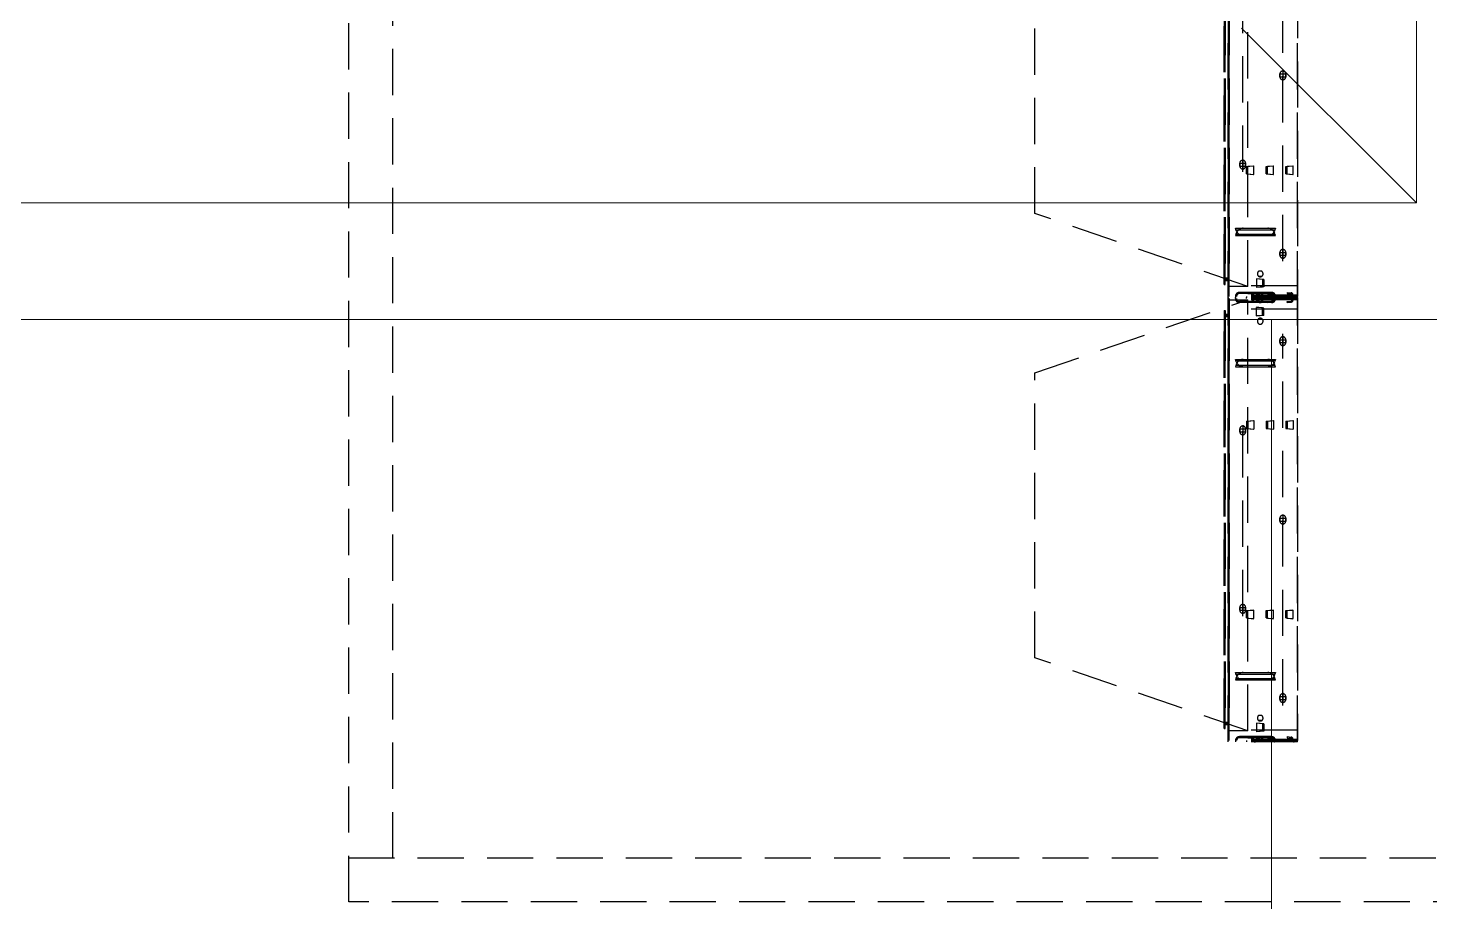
# Model space of a CAD drawing. Extents: x -32000 to 416743, y -254124 to 144214.
# Drawn here: x 249085 to 251008, y 59200 to 60400 of the extents above; entities that cross this region are included whole.
import ezdxf

# ---------------------------------------------------------------- set-up
doc = ezdxf.new("R2010")
doc.units = 0
doc.header["$LTSCALE"] = 10
for name, pattern in [('H12PL4$0$JJP_三點線', [0.9, 0.3, -0.15, 0, -0.15, 0, -0.15, 0, -0.15]), ('XFM1Q40$0$HIDDEN', [9.525, 6.35, -3.175]), ('XFM7P40ICA$0$H12PL4$0$JJP_三點線', [0.9, 0.3, -0.15, 0, -0.15, 0, -0.15, 0, -0.15])]:
    doc.linetypes.add(name, pattern=pattern)
for name, color, linetype in [('H12PL4$0$S-GRID', 252, 'Continuous'), ('XFM1Q40$0$TYPE14X10', 7, 'Continuous'), ('XFM7P40ICA$0$H12PL4$0$L40_19_HOJO', 252, 'Continuous'), ('XFM7P40ICA$0$H12PL4$0$L40_19_MEJI', 252, 'Continuous'), ('XFM7P40ICA$0$H12PL4$0$L40_19_SUGATA3', 252, 'Continuous'), ('XFM7P40ICA$0$H12PL4$0$L40_19_設備基礎', 252, 'Continuous'), ('XFM7P40ICA$0$H12PL4$0$S-GRID', 252, 'Continuous')]:
    doc.layers.add(name, color=color, linetype=linetype)

# ---------------------------------------------------------------- blocks, each defined once
blk = doc.blocks.new('H12PL4')
at = {"layer": 'H12PL4$0$S-GRID', "linetype": 'H12PL4$0$JJP_三點線', "lineweight": 0}
blk.add_line((-29000, 60000), (289600, 60000), dxfattribs=at)
blk = doc.blocks.new('XFM1Q40')
at = {"layer": 'XFM1Q40$0$TYPE14X10', "color": 252, "linetype": 'XFM1Q40$0$HIDDEN'}
for p, q in [((249525, 59200), (249525, 63300)), ((249585, 59260), (249585, 63240)), ((250731.5, 60030), (250731.5, 60638.5)), ((250826.5, 60640), (250826.5, 60031.5)), ((250826.5, 60030), (250826.5, 60638.5)), ((250733, 60045), (250733, 60637)), ((250758.4, 60045), (250758.4, 60637)), ((250726, 60616.5), (250726, 60056.5)), ((250726, 60053.5), (250726, 60613.5)), ((250727.5, 60616.5), (250727.5, 60056.5)), ((250727.5, 60053.5), (250727.5, 60613.5)), ((250731.5, 60616.5), (250731.5, 60056.5)), ((250733, 60616.5), (250733, 60056.5)), ((250733, 60053.5), (250733, 60613.5)), ((250806.5, 60080), (250806.5, 60590)), ((250466.4, 60145.3), (250466.4, 60536.7)), ((250751.5, 60202.5), (250751.5, 60467.5)), ((250802, 60337), (250811, 60337)), ((250802, 60337), (250811, 60337)), ((250802, 60333), (250811, 60333)), ((250802, 60333), (250811, 60333)), ((250802.5, 60333), (250802.5, 60337)), ((250802.5, 60337), (250802.5, 60333)), ((250806.5, 60342), (250806.5, 60328)), ((250810.5, 60333), (250810.5, 60337)), ((250810.5, 60337), (250810.5, 60333)), ((250751.5, 60219.5), (250751.5, 60205.5)), ((250747, 60214.5), (250756, 60214.5)), ((250747, 60214.5), (250756, 60214.5)), ((250747, 60210.5), (250756, 60210.5)), ((250747, 60210.5), (250756, 60210.5)), ((250747.5, 60210.5), (250747.5, 60214.5)), ((250747.5, 60214.5), (250747.5, 60210.5)), ((250755.5, 60210.5), (250755.5, 60214.5)), ((250755.5, 60214.5), (250755.5, 60210.5)), ((250756.5, 60210), (250766.4, 60211)), ((250756.5, 60200), (250756.5, 60210)), ((250756.5, 60200), (250766.4, 60199)), ((250758.5, 60210.1), (250766.5, 60210.9)), ((250758.5, 60199.9), (250758.5, 60210.1)), ((250758.5, 60199.9), (250766.5, 60199.1)), ((250766.5, 60199.1), (250766.5, 60210.9)), ((250783.5, 60210), (250793.4, 60211)), ((250783.5, 60200), (250783.5, 60210)), ((250783.5, 60200), (250793.4, 60199)), ((250785.5, 60210.1), (250793.5, 60210.9)), ((250785.5, 60199.9), (250785.5, 60210.1)), ((250785.5, 60199.9), (250793.5, 60199.1)), ((250793.5, 60199.1), (250793.5, 60210.9)), ((250810.5, 60210), (250820.4, 60211)), ((250810.5, 60200), (250810.5, 60210)), ((250810.5, 60200), (250820.4, 60199)), ((250812.5, 60210.1), (250820.5, 60210.9)), ((250812.5, 60199.9), (250812.5, 60210.1)), ((250812.5, 60199.9), (250820.5, 60199.1)), ((250820.5, 60199.1), (250820.5, 60210.9)), ((250758.4, 60045), (250466.4, 60145.3)), ((250741.5, 60125), (250796.5, 60125)), ((250742.7, 60121.7), (250741.5, 60125)), ((250742.2, 60123), (250795.8, 60123)), ((250752.1, 60125), (250785.9, 60125)), ((250796.5, 60125), (250795.3, 60121.7)), ((250742.7, 60118.3), (250741.5, 60115)), ((250741.5, 60115), (250796.5, 60115)), ((250742.2, 60117), (250795.8, 60117)), ((250752.1, 60115), (250785.9, 60115)), ((250796.5, 60115), (250795.3, 60118.3)), ((250802, 60092), (250811, 60092)), ((250802, 60092), (250811, 60092)), ((250802, 60088), (250811, 60088)), ((250802, 60088), (250811, 60088)), ((250802.5, 60088), (250802.5, 60092)), ((250802.5, 60092), (250802.5, 60088)), ((250806.5, 60097), (250806.5, 60083)), ((250810.5, 60088), (250810.5, 60092)), ((250810.5, 60092), (250810.5, 60088)), ((250774, 60066.5), (250777, 60066.5)), ((250733, 60056.5), (250726, 60056.5)), ((250726, 60048), (250726, 60055)), ((250733, 60055), (250726, 60055)), ((250726, 60053.5), (250731.5, 60053.5)), ((250726, 60048), (250727.5, 60048)), ((250727.5, 60048), (250727.5, 60053.5)), ((250731.5, 60053.5), (250727.5, 60053.5)), ((250731.5, 60056.5), (250731.5, 60031.5)), ((250731.5, 60030), (250731.5, 60053.5)), ((250731.5, 60053.5), (250733, 60053.5)), ((250733, 60046), (250731.5, 60046)), ((250733, 60031.5), (250733, 60055)), ((250826.5, 60046), (250733, 60046)), ((250758.4, 60045), (250733, 60045)), ((250780.5, 60054.5), (250770.5, 60055.5)), ((250778.5, 60054.6), (250770.5, 60055.4)), ((250770.5, 60055.4), (250770.5, 60043.6)), ((250780.5, 60044.5), (250770.5, 60043.5)), ((250778.5, 60044.4), (250770.5, 60043.6)), ((250772.9, 60059.5), (250778.1, 60059.5)), ((250778.5, 60054.6), (250778.5, 60044.4)), ((250780.5, 60054.5), (250780.5, 60044.5)), ((250826.5, 60030), (250826.5, 60046)), ((250466.4, 59926.7), (250758.4, 60027)), ((250826.5, 60033), (250731.5, 60033)), ((250826.5, 60031.5), (250731.5, 60031.5)), ((250826.5, 60030), (250731.5, 60030)), ((250826.5, 60030), (250731.5, 60030)), ((250826.5, 60030), (250731.5, 60030)), ((250826.5, 60030), (250731.5, 60030)), ((250731.5, 60030), (250731.5, 60006.5)), ((250731.5, 60006.5), (250731.5, 60030)), ((250731.5, 59420), (250731.5, 60028.5)), ((250826.5, 60028.5), (250731.5, 60028.5)), ((250826.5, 60027), (250731.5, 60027)), ((250826.5, 60031.5), (250733, 60031.5)), ((250826.5, 60028.5), (250733, 60028.5)), ((250733, 60028.5), (250733, 60005)), ((250733, 59435), (250733, 60027)), ((250733, 60027), (250758.4, 60027)), ((250741.5, 60031.5), (250741.5, 60030)), ((250741.5, 60028.5), (250741.5, 60030)), ((250791, 60037), (250747, 60037)), ((250791, 60035.5), (250747, 60035.5)), ((250791, 60024.5), (250747, 60024.5)), ((250791, 60023), (250747, 60023)), ((250756.5, 60031.5), (250756.5, 60030)), ((250756.5, 60028.5), (250756.5, 60030)), ((250758.5, 60037), (250758.3, 60035.5)), ((250758.3, 60035.5), (250763.6, 60035)), ((250758.3, 60024.5), (250763.6, 60025)), ((250758.5, 60023), (250758.3, 60024.5)), ((250758.4, 59435), (250758.4, 60027)), ((250758.5, 60037), (250763.8, 60036.5)), ((250758.5, 60023), (250763.8, 60023.5)), ((250765, 60033), (250765, 60033.5)), ((250765, 60027), (250765, 60026.5)), ((250766.5, 60033), (250766.5, 60033.5)), ((250766.5, 60027), (250766.5, 60026.5)), ((250772, 60033.5), (250772, 60030)), ((250772, 60026.5), (250772, 60030)), ((250778.5, 60037), (250773.2, 60036.5)), ((250778.5, 60023), (250773.2, 60023.5)), ((250778.7, 60035.5), (250773.4, 60035)), ((250778.7, 60024.5), (250773.4, 60025)), ((250773.5, 60033.5), (250773.5, 60031.5)), ((250773.5, 60026.5), (250773.5, 60028.5)), ((250777.5, 60033.5), (250777.5, 60031.5)), ((250777.5, 60026.5), (250777.5, 60028.5)), ((250778.5, 60037), (250778.7, 60035.5)), ((250778.5, 60023), (250778.7, 60024.5)), ((250779, 60033.5), (250779, 60030)), ((250779, 60026.5), (250779, 60030)), ((250780.5, 60031.5), (250780.5, 60030)), ((250780.5, 60028.5), (250780.5, 60030)), ((250783.5, 60031.5), (250783.5, 60030)), ((250783.5, 60028.5), (250783.5, 60030)), ((250785.5, 60037), (250785.3, 60035.5)), ((250785.3, 60035.5), (250790.6, 60035)), ((250785.3, 60024.5), (250790.6, 60025)), ((250785.5, 60023), (250785.3, 60024.5)), ((250785.5, 60037), (250790.8, 60036.5)), ((250785.5, 60023), (250790.8, 60023.5)), ((250792, 60033), (250792, 60033.5)), ((250792, 60027), (250792, 60026.5)), ((250793.5, 60033), (250793.5, 60033.5)), ((250793.5, 60027), (250793.5, 60026.5)), ((250796.5, 60031.5), (250796.5, 60030)), ((250796.5, 60028.5), (250796.5, 60030)), ((250810.5, 60031.5), (250810.5, 60030)), ((250810.5, 60028.5), (250810.5, 60030)), ((250812.5, 60037), (250812.3, 60035.5)), ((250812.3, 60035.5), (250817.6, 60035)), ((250812.3, 60024.5), (250817.6, 60025)), ((250812.5, 60023), (250812.3, 60024.5)), ((250812.5, 60037), (250817.8, 60036.5)), ((250812.5, 60023), (250817.8, 60023.5)), ((250819, 60033), (250819, 60033.5)), ((250819, 60027), (250819, 60026.5)), ((250820.5, 60033), (250820.5, 60033.5)), ((250820.5, 60027), (250820.5, 60026.5)), ((250826.5, 60030), (250826.5, 59421.5)), ((250826.5, 60030), (250826.5, 60014)), ((250826.5, 59420), (250826.5, 60028.5)), ((250726, 60012), (250726, 60005)), ((250726, 60012), (250727.5, 60012)), ((250726, 60006.5), (250726, 59446.5)), ((250726, 60006.5), (250733, 60006.5)), ((250733, 60005), (250726, 60005)), ((250727.5, 60012), (250727.5, 60006.5)), ((250727.5, 60006.5), (250727.5, 59446.5)), ((250731.5, 60006.5), (250727.5, 60006.5)), ((250733, 60014), (250731.5, 60014)), ((250731.5, 60006.5), (250731.5, 59446.5)), ((250826.5, 60014), (250733, 60014)), ((250733, 60006.5), (250733, 59446.5)), ((250780.5, 60015.5), (250770.5, 60016.5)), ((250778.5, 60015.6), (250770.5, 60016.4)), ((250770.5, 60004.6), (250770.5, 60016.4)), ((250780.5, 60005.5), (250770.5, 60004.5)), ((250778.5, 60005.4), (250770.5, 60004.6)), ((250778.5, 60005.4), (250778.5, 60015.6)), ((250780.5, 60005.5), (250780.5, 60015.5)), ((250726, 59443.5), (250726, 60003.5)), ((250731.5, 60003.5), (250726, 60003.5)), ((250727.5, 59443.5), (250727.5, 60003.5)), ((250733, 60003.5), (250731.5, 60003.5)), ((250733, 59443.5), (250733, 60003.5)), ((250772.9, 60000.5), (250778.1, 60000.5)), ((250774, 59993.5), (250777, 59993.5)), ((250802, 59972), (250811, 59972)), ((250802, 59972), (250811, 59972)), ((250802, 59968), (250811, 59968)), ((250802, 59968), (250811, 59968)), ((250802.5, 59968), (250802.5, 59972)), ((250802.5, 59972), (250802.5, 59968)), ((250806.5, 59470), (250806.5, 59980)), ((250806.5, 59977), (250806.5, 59963)), ((250810.5, 59968), (250810.5, 59972)), ((250810.5, 59972), (250810.5, 59968)), ((250466.4, 59535.3), (250466.4, 59926.7)), ((250741.5, 59945), (250796.5, 59945)), ((250742.7, 59941.7), (250741.5, 59945)), ((250742.7, 59938.3), (250741.5, 59935)), ((250741.5, 59935), (250796.5, 59935)), ((250742.2, 59943), (250795.8, 59943)), ((250742.2, 59937), (250795.8, 59937)), ((250752.1, 59945), (250785.9, 59945)), ((250752.1, 59935), (250785.9, 59935)), ((250796.5, 59945), (250795.3, 59941.7)), ((250796.5, 59935), (250795.3, 59938.3)), ((250751.5, 59592.5), (250751.5, 59857.5)), ((250751.5, 59854.5), (250751.5, 59840.5)), ((250756.5, 59860), (250766.4, 59861)), ((250756.5, 59860), (250756.5, 59850)), ((250756.5, 59850), (250766.4, 59849)), ((250758.5, 59860.1), (250766.5, 59860.9)), ((250758.5, 59860.1), (250758.5, 59849.9)), ((250758.5, 59849.9), (250766.5, 59849.1)), ((250766.5, 59860.9), (250766.5, 59849.1)), ((250783.5, 59860), (250793.4, 59861)), ((250783.5, 59860), (250783.5, 59850)), ((250783.5, 59850), (250793.4, 59849)), ((250785.5, 59860.1), (250793.5, 59860.9)), ((250785.5, 59860.1), (250785.5, 59849.9)), ((250785.5, 59849.9), (250793.5, 59849.1)), ((250793.5, 59860.9), (250793.5, 59849.1)), ((250810.5, 59860), (250820.4, 59861)), ((250810.5, 59860), (250810.5, 59850)), ((250810.5, 59850), (250820.4, 59849)), ((250812.5, 59860.1), (250820.5, 59860.9)), ((250812.5, 59860.1), (250812.5, 59849.9)), ((250812.5, 59849.9), (250820.5, 59849.1)), ((250820.5, 59860.9), (250820.5, 59849.1)), ((250747, 59849.5), (250756, 59849.5)), ((250747, 59849.5), (250756, 59849.5)), ((250747, 59845.5), (250756, 59845.5)), ((250747, 59845.5), (250756, 59845.5)), ((250747.5, 59845.5), (250747.5, 59849.5)), ((250747.5, 59849.5), (250747.5, 59845.5)), ((250755.5, 59845.5), (250755.5, 59849.5)), ((250755.5, 59849.5), (250755.5, 59845.5)), ((250802, 59727), (250811, 59727)), ((250802, 59727), (250811, 59727)), ((250802, 59723), (250811, 59723)), ((250802, 59723), (250811, 59723)), ((250802.5, 59723), (250802.5, 59727)), ((250802.5, 59727), (250802.5, 59723)), ((250806.5, 59732), (250806.5, 59718)), ((250810.5, 59723), (250810.5, 59727)), ((250810.5, 59727), (250810.5, 59723)), ((250747, 59604.5), (250756, 59604.5)), ((250747, 59604.5), (250756, 59604.5)), ((250747, 59600.5), (250756, 59600.5)), ((250747, 59600.5), (250756, 59600.5)), ((250747.5, 59600.5), (250747.5, 59604.5)), ((250747.5, 59604.5), (250747.5, 59600.5)), ((250751.5, 59609.5), (250751.5, 59595.5)), ((250755.5, 59600.5), (250755.5, 59604.5)), ((250755.5, 59604.5), (250755.5, 59600.5)), ((250756.5, 59600), (250766.4, 59601)), ((250756.5, 59590), (250756.5, 59600)), ((250758.5, 59600.1), (250766.5, 59600.9)), ((250758.5, 59589.9), (250758.5, 59600.1)), ((250766.5, 59589.1), (250766.5, 59600.9)), ((250783.5, 59600), (250793.4, 59601)), ((250783.5, 59590), (250783.5, 59600)), ((250785.5, 59600.1), (250793.5, 59600.9)), ((250785.5, 59589.9), (250785.5, 59600.1)), ((250793.5, 59589.1), (250793.5, 59600.9)), ((250810.5, 59600), (250820.4, 59601)), ((250810.5, 59590), (250810.5, 59600)), ((250812.5, 59600.1), (250820.5, 59600.9)), ((250812.5, 59589.9), (250812.5, 59600.1)), ((250820.5, 59589.1), (250820.5, 59600.9)), ((250756.5, 59590), (250766.4, 59589)), ((250758.5, 59589.9), (250766.5, 59589.1)), ((250783.5, 59590), (250793.4, 59589)), ((250785.5, 59589.9), (250793.5, 59589.1)), ((250810.5, 59590), (250820.4, 59589)), ((250812.5, 59589.9), (250820.5, 59589.1)), ((250758.4, 59435), (250466.4, 59535.3)), ((250741.5, 59515), (250796.5, 59515)), ((250742.7, 59511.7), (250741.5, 59515)), ((250742.7, 59508.3), (250741.5, 59505)), ((250741.5, 59505), (250796.5, 59505)), ((250742.2, 59513), (250795.8, 59513)), ((250742.2, 59507), (250795.8, 59507)), ((250752.1, 59515), (250785.9, 59515)), ((250752.1, 59505), (250785.9, 59505)), ((250796.5, 59515), (250795.3, 59511.7)), ((250796.5, 59505), (250795.3, 59508.3)), ((250806.5, 59487), (250806.5, 59473)), ((250802, 59482), (250811, 59482)), ((250802, 59482), (250811, 59482)), ((250802, 59478), (250811, 59478)), ((250802, 59478), (250811, 59478)), ((250802.5, 59478), (250802.5, 59482)), ((250802.5, 59482), (250802.5, 59478)), ((250810.5, 59478), (250810.5, 59482)), ((250810.5, 59482), (250810.5, 59478)), ((250733, 59446.5), (250726, 59446.5)), ((250731.5, 59446.5), (250731.5, 59421.5)), ((250772.9, 59449.5), (250778.1, 59449.5)), ((250774, 59456.5), (250777, 59456.5)), ((250726, 59438), (250726, 59445)), ((250733, 59445), (250726, 59445)), ((250726, 59443.5), (250731.5, 59443.5)), ((250726, 59438), (250727.5, 59438)), ((250727.5, 59438), (250727.5, 59443.5)), ((250731.5, 59443.5), (250727.5, 59443.5)), ((250731.5, 59420), (250731.5, 59443.5)), ((250731.5, 59443.5), (250733, 59443.5)), ((250733, 59436), (250731.5, 59436)), ((250733, 59421.5), (250733, 59445)), ((250826.5, 59436), (250733, 59436)), ((250758.4, 59435), (250733, 59435)), ((250791, 59427), (250747, 59427)), ((250758.5, 59427), (250758.3, 59425.5)), ((250758.5, 59427), (250763.8, 59426.5)), ((250780.5, 59444.5), (250770.5, 59445.5)), ((250778.5, 59444.6), (250770.5, 59445.4)), ((250770.5, 59445.4), (250770.5, 59433.6)), ((250780.5, 59434.5), (250770.5, 59433.5)), ((250778.5, 59434.4), (250770.5, 59433.6)), ((250778.5, 59427), (250773.2, 59426.5)), ((250778.5, 59444.6), (250778.5, 59434.4)), ((250778.5, 59427), (250778.7, 59425.5)), ((250780.5, 59444.5), (250780.5, 59434.5)), ((250785.5, 59427), (250785.3, 59425.5)), ((250785.5, 59427), (250790.8, 59426.5)), ((250812.5, 59427), (250812.3, 59425.5)), ((250812.5, 59427), (250817.8, 59426.5)), ((250826.5, 59420), (250826.5, 59436)), ((250826.5, 59423), (250731.5, 59423)), ((250826.5, 59421.5), (250731.5, 59421.5)), ((250826.5, 59420), (250731.5, 59420)), ((250826.5, 59420), (250731.5, 59420)), ((250826.5, 59421.5), (250733, 59421.5)), ((250741.5, 59421.5), (250741.5, 59420)), ((250791, 59425.5), (250747, 59425.5)), ((250756.5, 59421.5), (250756.5, 59420)), ((250758.3, 59425.5), (250763.6, 59425)), ((250765, 59423), (250765, 59423.5)), ((250766.5, 59423), (250766.5, 59423.5)), ((250772, 59423.5), (250772, 59420)), ((250778.7, 59425.5), (250773.4, 59425)), ((250773.5, 59423.5), (250773.5, 59421.5)), ((250777.5, 59423.5), (250777.5, 59421.5)), ((250779, 59423.5), (250779, 59420)), ((250780.5, 59421.5), (250780.5, 59420)), ((250783.5, 59421.5), (250783.5, 59420)), ((250785.3, 59425.5), (250790.6, 59425)), ((250792, 59423), (250792, 59423.5)), ((250793.5, 59423), (250793.5, 59423.5)), ((250796.5, 59421.5), (250796.5, 59420)), ((250810.5, 59421.5), (250810.5, 59420)), ((250812.3, 59425.5), (250817.6, 59425)), ((250819, 59423), (250819, 59423.5)), ((250820.5, 59423), (250820.5, 59423.5)), ((260065, 59260), (249525, 59260)), ((260125, 59200), (249525, 59200))]:
    blk.add_line(p, q, dxfattribs=at)
for centre, radius, start, end in [((250806.5, 60337), 4, 0, 180), ((250806.5, 60337), 4, 0, 180), ((250806.5, 60333), 4, 180, 0), ((250806.5, 60333), 4, 180, 0), ((250751.5, 60214.5), 4, 0, 180), ((250751.5, 60214.5), 4, 0, 180), ((250751.5, 60210.5), 4, 180, 0), ((250751.5, 60210.5), 4, 180, 0), ((250766.4, 60210.9), 0.0502, 270, 101.4212), ((250766.4, 60199.1), 0.0502, 258.5788, 90), ((250793.4, 60210.9), 0.0502, 270, 101.4212), ((250793.4, 60199.1), 0.0502, 258.5788, 90), ((250820.4, 60210.9), 0.0502, 270, 101.4212), ((250820.4, 60199.1), 0.0502, 258.5788, 90), ((250752.1, 60115), 10, 90, 160.71), ((250752.1, 60125), 10, 199.29, 270), ((250785.9, 60115), 10, 19.29, 90), ((250785.9, 60125), 10, 270, 340.71), ((250806.5, 60092), 4, 0, 180), ((250806.5, 60092), 4, 0, 180), ((250806.5, 60088), 4, 180, 0), ((250806.5, 60088), 4, 180, 0), ((250776.1, 60062.5), 4.49, 117.1884, 206.5599), ((250774.9, 60062.5), 4.49, 333.4401, 62.8116), ((250770.5, 60055.4), 0.0502, 78.5788, 270), ((250770.5, 60043.6), 0.0502, 90, 281.4212), ((250775.5, 60062.5), 4, 210, 330), ((250747, 60031.5), 5.5, 90, 180), ((250747, 60028.5), 5.5, 180, 270), ((250747, 60031.5), 4, 90, 180), ((250747, 60028.5), 4, 180, 270), ((250763.5, 60033.5), 1.5, 0, 85), ((250763.5, 60026.5), 1.5, 275, 0), ((250763.5, 60033.5), 3, 0, 85), ((250763.5, 60026.5), 3, 275, 0), ((250768, 60033), 3, 180, 270), ((250768, 60027), 3, 90, 180), ((250768, 60033), 1.5, 180, 270), ((250768, 60027), 1.5, 90, 180), ((250769, 60033), 3, 270, 0), ((250769, 60033), 1.5, 270, 0), ((250769, 60027), 3, 0, 90), ((250769, 60027), 1.5, 0, 90), ((250773.5, 60033.5), 3, 95, 180), ((250773.5, 60026.5), 3, 180, 265), ((250775.5, 60033.5), 3.5, 0, 180), ((250773.5, 60033.5), 1.5, 95, 180), ((250773.5, 60026.5), 1.5, 180, 265), ((250775.5, 60026.5), 3.5, 180, 0), ((250775.5, 60033.5), 2, 0, 180), ((250775.5, 60026.5), 2, 180, 0), ((250790.5, 60033.5), 1.5, 0, 85), ((250790.5, 60026.5), 1.5, 275, 0), ((250790.5, 60033.5), 3, 0, 85), ((250790.5, 60026.5), 3, 275, 0), ((250791, 60031.5), 5.5, 0, 90), ((250791, 60031.5), 4, 0, 90), ((250791, 60028.5), 4, 270, 0), ((250791, 60028.5), 5.5, 270, 0), ((250795, 60033), 3, 180, 270), ((250795, 60027), 3, 90, 180), ((250795, 60033), 1.5, 180, 270), ((250795, 60027), 1.5, 90, 180), ((250817.5, 60033.5), 1.5, 0, 85), ((250817.5, 60026.5), 1.5, 275, 0), ((250817.5, 60033.5), 3, 0, 85), ((250817.5, 60026.5), 3, 275, 0), ((250822, 60033), 3, 180, 210), ((250822, 60027), 3, 150, 180), ((250822, 60033), 3, 210, 270), ((250822, 60027), 3, 90, 150), ((250822, 60033), 1.5, 180, 270), ((250822, 60027), 1.5, 90, 180), ((250770.5, 60016.4), 0.0502, 78.5788, 270), ((250770.5, 60004.6), 0.0502, 90, 281.4212), ((250776.1, 59997.5), 4.49, 153.4401, 242.8116), ((250775.5, 59997.5), 4, 30, 150), ((250774.9, 59997.5), 4.49, 297.1884, 26.5599), ((250806.5, 59972), 4, 0, 180), ((250806.5, 59972), 4, 0, 180), ((250806.5, 59968), 4, 180, 0), ((250806.5, 59968), 4, 180, 0), ((250752.1, 59935), 10, 90, 160.71), ((250752.1, 59945), 10, 199.29, 270), ((250785.9, 59935), 10, 19.29, 90), ((250785.9, 59945), 10, 270, 340.71), ((250751.5, 59849.5), 4, 0, 180), ((250751.5, 59849.5), 4, 0, 180), ((250766.4, 59860.9), 0.0502, 270, 101.4212), ((250793.4, 59860.9), 0.0502, 270, 101.4212), ((250820.4, 59860.9), 0.0502, 270, 101.4212), ((250751.5, 59845.5), 4, 180, 0), ((250751.5, 59845.5), 4, 180, 0), ((250766.4, 59849.1), 0.0502, 258.5788, 90), ((250793.4, 59849.1), 0.0502, 258.5788, 90), ((250820.4, 59849.1), 0.0502, 258.5788, 90), ((250806.5, 59727), 4, 0, 180), ((250806.5, 59727), 4, 0, 180), ((250806.5, 59723), 4, 180, 0), ((250806.5, 59723), 4, 180, 0), ((250751.5, 59604.5), 4, 0, 180), ((250751.5, 59604.5), 4, 0, 180), ((250751.5, 59600.5), 4, 180, 0), ((250751.5, 59600.5), 4, 180, 0), ((250766.4, 59600.9), 0.0502, 270, 101.4212), ((250793.4, 59600.9), 0.0502, 270, 101.4212), ((250820.4, 59600.9), 0.0502, 270, 101.4212), ((250766.4, 59589.1), 0.0502, 258.5788, 90), ((250793.4, 59589.1), 0.0502, 258.5788, 90), ((250820.4, 59589.1), 0.0502, 258.5788, 90), ((250752.1, 59505), 10, 90, 160.71), ((250752.1, 59515), 10, 199.29, 270), ((250785.9, 59505), 10, 19.29, 90), ((250785.9, 59515), 10, 270, 340.71), ((250806.5, 59482), 4, 0, 180), ((250806.5, 59482), 4, 0, 180), ((250806.5, 59478), 4, 180, 0), ((250806.5, 59478), 4, 180, 0), ((250776.1, 59452.5), 4.49, 117.1884, 206.5599), ((250775.5, 59452.5), 4, 210, 330), ((250774.9, 59452.5), 4.49, 333.4401, 62.8116), ((250747, 59421.5), 5.5, 90, 180), ((250763.5, 59423.5), 3, 0, 85), ((250770.5, 59445.4), 0.0502, 78.5788, 270), ((250770.5, 59433.6), 0.0502, 90, 281.4212), ((250773.5, 59423.5), 3, 95, 180), ((250775.5, 59423.5), 3.5, 0, 180), ((250790.5, 59423.5), 3, 0, 85), ((250791, 59421.5), 5.5, 0, 90), ((250817.5, 59423.5), 3, 0, 85), ((250747, 59421.5), 4, 90, 180), ((250763.5, 59423.5), 1.5, 0, 85), ((250768, 59423), 3, 180, 270), ((250768, 59423), 1.5, 180, 270), ((250769, 59423), 3, 270, 0), ((250769, 59423), 1.5, 270, 0), ((250773.5, 59423.5), 1.5, 95, 180), ((250775.5, 59423.5), 2, 0, 180), ((250790.5, 59423.5), 1.5, 0, 85), ((250791, 59421.5), 4, 0, 90), ((250795, 59423), 3, 180, 270), ((250795, 59423), 1.5, 180, 270), ((250817.5, 59423.5), 1.5, 0, 85), ((250822, 59423), 3, 180, 210), ((250822, 59423), 3, 210, 270), ((250822, 59423), 1.5, 180, 270)]:
    blk.add_arc(centre, radius, start, end, dxfattribs=at)
blk = doc.blocks.new('XFM7P40ICA$0$H12PL4')
at = {"layer": 'XFM7P40ICA$0$H12PL4$0$L40_19_HOJO', "lineweight": 0}
blk.add_line((250790.9, 60000), (250790.9, 45000), dxfattribs=at)
at = {"layer": 'XFM7P40ICA$0$H12PL4$0$L40_19_MEJI', "lineweight": 0}
blk.add_line((245350, 60000), (252350, 60000), dxfattribs=at)
at = {"layer": 'XFM7P40ICA$0$H12PL4$0$L40_19_MEJI', "lineweight": 0, "flags": 128}
blk.add_lwpolyline([(246600, 60000), (246600, 61250), (251200, 61250), (251200, 60000)], close=True, dxfattribs=at)
at = {"layer": 'XFM7P40ICA$0$H12PL4$0$L40_19_SUGATA3', "lineweight": 0}
blk.add_line((250750, 60400), (250990, 60160), dxfattribs=at)
at = {"layer": 'XFM7P40ICA$0$H12PL4$0$L40_19_設備基礎', "lineweight": 0, "flags": 128}
blk.add_lwpolyline([(250990, 60160), (250990, 61040), (246810, 61040), (246810, 60160)], close=True, dxfattribs=at)
at = {"layer": 'XFM7P40ICA$0$H12PL4$0$S-GRID', "linetype": 'XFM7P40ICA$0$H12PL4$0$JJP_三點線', "lineweight": 0}
blk.add_line((-29000, 60000), (289600, 60000), dxfattribs=at)
blk = doc.blocks.new('XFM7P40ICA')
blk.add_blockref('XFM7P40ICA$0$H12PL4', (0, 0))

msp = doc.modelspace()

# ---------------------------------------------------------------- block references
for name in ['H12PL4', 'XFM7P40ICA', 'XFM1Q40']:
    msp.add_blockref(name, (0, 0))

doc.saveas('drawing.dxf')
